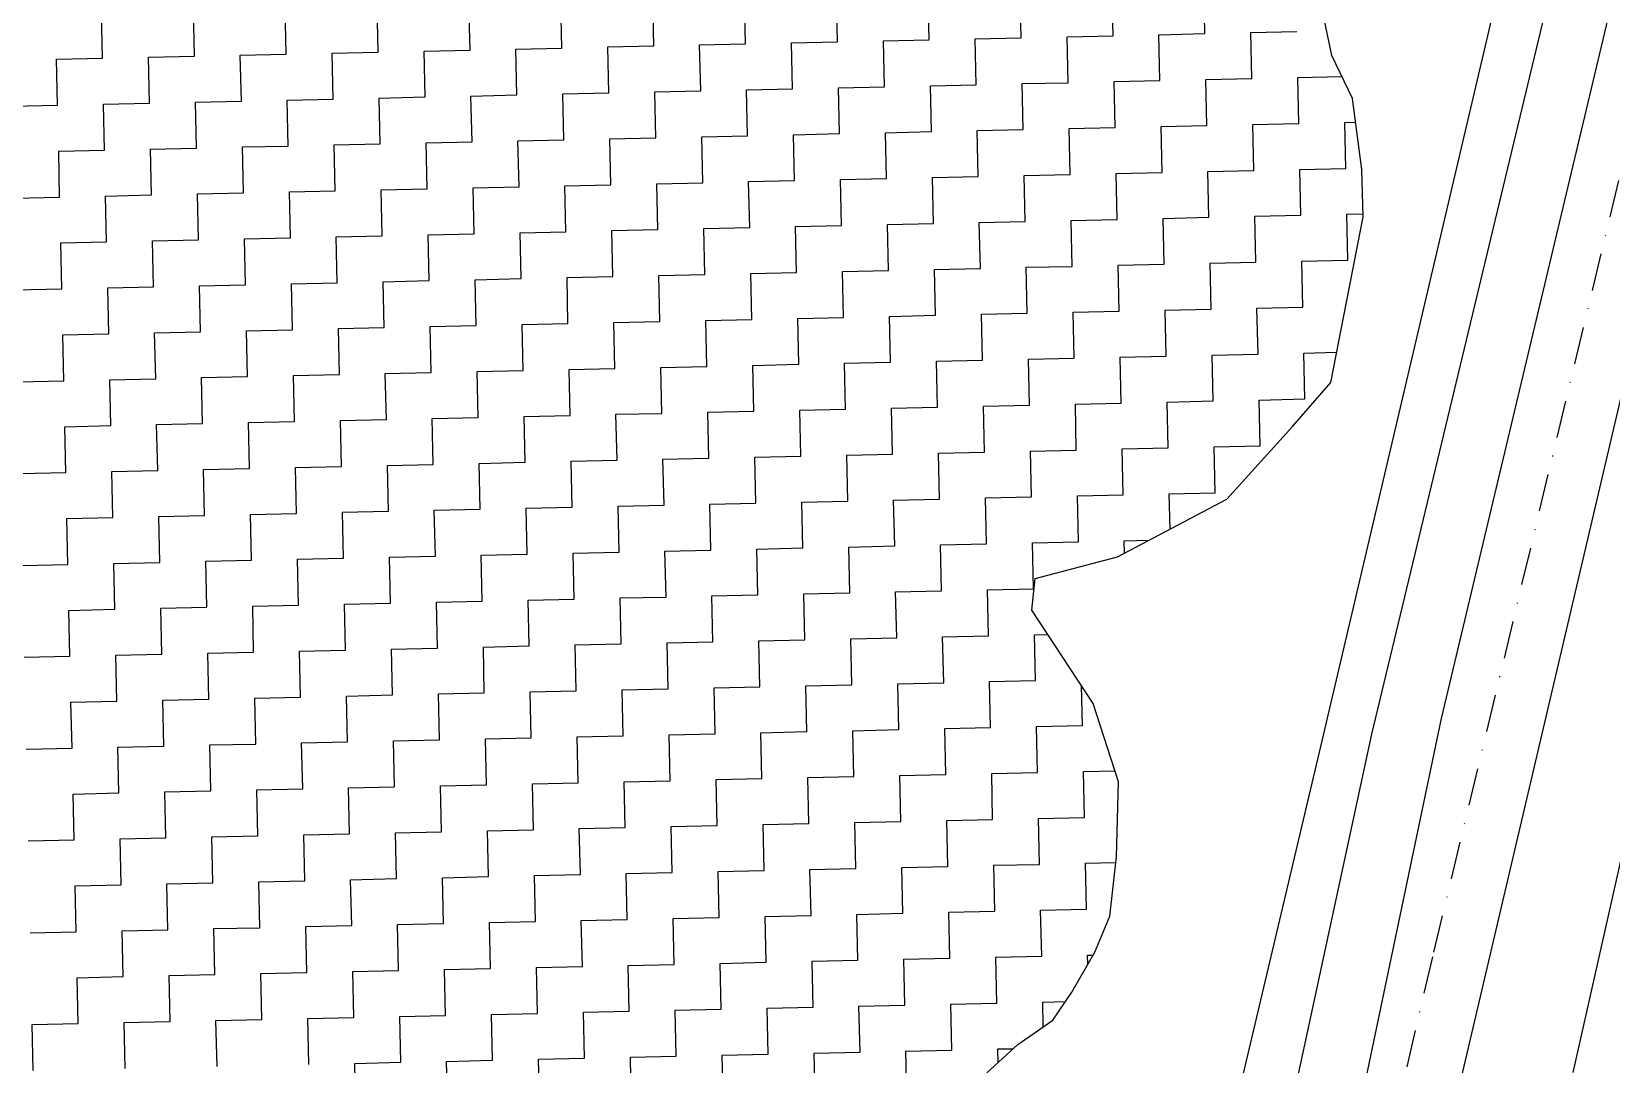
# Model space of a CAD drawing. Header units: metres. Extents: x 281463 to 283423, y 2096851 to 2099007.
# Drawn here: x 282567.7 to 282778.6, y 2097351.1 to 2097489 of the extents above; entities that cross this region are included whole.
import ezdxf

# ---------------------------------------------------------------- set-up
doc = ezdxf.new("R2010")
doc.units = ezdxf.units.M
doc.linetypes.add('DASHDOT', pattern=[1, 0.5, -0.25, 0, -0.25])
for name, color, linetype in [('LINE_WATER', 4, 'Continuous'), ('POLY_HATCH', 12, 'Continuous'), ('POLY_WATER', 4, 'Continuous'), ('V_BOUND_STREAM_LINE', 7, 'DASHDOT')]:
    doc.layers.add(name, color=color, linetype=linetype)

msp = doc.modelspace()

# ---------------------------------------------------------------- linework, layer by layer
at = {"layer": 'LINE_WATER'}
for p, q in [((282746.66, 2097395.16), (282805.41, 2097639.59)), ((282755.97, 2097397.24), (282814.09, 2097641.66)), ((282727.01, 2097214.57), (282806.69, 2097554.22)), ((282740.19, 2097322.08), (282755.97, 2097397.24)), ((282730.85, 2097321.87), (282746.66, 2097395.16))]:
    msp.add_line(p, q, dxfattribs=at)
at = {"layer": 'POLY_HATCH', "linetype": 'Continuous'}
for p, q in [((282687.57, 2097487.89), (282687.43, 2097494.02)), ((282699.84, 2097488.16), (282699.7, 2097494.29)), ((282712.1, 2097488.43), (282711.96, 2097494.57)), ((282724.37, 2097488.71), (282724.23, 2097494.84)), ((282601.72, 2097485.97), (282601.58, 2097492.1)), ((282613.98, 2097486.24), (282613.84, 2097492.37)), ((282626.25, 2097486.52), (282626.11, 2097492.65)), ((282638.51, 2097486.79), (282638.37, 2097492.92)), ((282650.78, 2097487.06), (282650.64, 2097493.2)), ((282663.04, 2097487.34), (282662.9, 2097493.47)), ((282675.31, 2097487.61), (282675.17, 2097493.74)), ((282577.19, 2097485.42), (282577.05, 2097491.55)), ((282589.45, 2097485.69), (282589.31, 2097491.83)), ((282681.44, 2097487.75), (282687.57, 2097487.89)), ((282681.58, 2097481.62), (282681.44, 2097487.75)), ((282693.7, 2097488.02), (282699.84, 2097488.16)), ((282693.84, 2097481.89), (282693.7, 2097488.02)), ((282705.97, 2097488.3), (282712.1, 2097488.43)), ((282706.11, 2097482.16), (282705.97, 2097488.3)), ((282718.23, 2097488.57), (282724.37, 2097488.71)), ((282718.37, 2097482.44), (282718.23, 2097488.57)), ((282730.5, 2097488.85), (282736.63, 2097488.98)), ((282730.64, 2097482.71), (282730.5, 2097488.85)), ((282583.32, 2097485.56), (282589.45, 2097485.69)), ((282595.58, 2097485.83), (282601.72, 2097485.97)), ((282595.72, 2097479.7), (282595.58, 2097485.83)), ((282607.85, 2097486.1), (282613.98, 2097486.24)), ((282607.99, 2097479.97), (282607.85, 2097486.1)), ((282620.11, 2097486.38), (282626.25, 2097486.52)), ((282620.25, 2097480.25), (282620.11, 2097486.38)), ((282632.38, 2097486.65), (282638.51, 2097486.79)), ((282632.52, 2097480.52), (282632.38, 2097486.65)), ((282644.64, 2097486.93), (282650.78, 2097487.06)), ((282644.78, 2097480.79), (282644.64, 2097486.93)), ((282656.91, 2097487.2), (282663.04, 2097487.34)), ((282657.05, 2097481.07), (282656.91, 2097487.2)), ((282669.17, 2097487.47), (282675.31, 2097487.61)), ((282669.31, 2097481.34), (282669.17, 2097487.47)), ((282571.05, 2097485.28), (282577.19, 2097485.42)), ((282571.19, 2097479.15), (282571.05, 2097485.28)), ((282583.46, 2097479.42), (282583.32, 2097485.56)), ((282675.44, 2097481.48), (282681.58, 2097481.62)), ((282675.58, 2097475.35), (282675.44, 2097481.48)), ((282687.71, 2097481.75), (282693.84, 2097481.89)), ((282687.85, 2097475.62), (282687.71, 2097481.75)), ((282699.97, 2097482.03), (282706.11, 2097482.16)), ((282700.11, 2097475.89), (282699.97, 2097482.03)), ((282712.24, 2097482.3), (282718.37, 2097482.44)), ((282712.38, 2097476.17), (282712.24, 2097482.3)), ((282724.5, 2097482.58), (282730.64, 2097482.71)), ((282724.64, 2097476.44), (282724.5, 2097482.58)), ((282736.77, 2097482.85), (282742.65, 2097482.98)), ((282736.91, 2097476.72), (282736.77, 2097482.85)), ((282577.32, 2097479.29), (282583.46, 2097479.42)), ((282577.46, 2097473.15), (282577.32, 2097479.29)), ((282589.59, 2097479.56), (282595.72, 2097479.7)), ((282589.72, 2097473.43), (282589.59, 2097479.56)), ((282601.85, 2097479.83), (282607.99, 2097479.97)), ((282601.99, 2097473.7), (282601.85, 2097479.83)), ((282614.12, 2097480.11), (282620.25, 2097480.25)), ((282614.25, 2097473.98), (282614.12, 2097480.11)), ((282626.38, 2097480.38), (282632.52, 2097480.52)), ((282626.52, 2097474.25), (282626.38, 2097480.38)), ((282638.65, 2097480.66), (282644.78, 2097480.79)), ((282638.79, 2097474.52), (282638.65, 2097480.66)), ((282650.91, 2097480.93), (282657.05, 2097481.07)), ((282651.05, 2097474.8), (282650.91, 2097480.93)), ((282663.18, 2097481.21), (282669.31, 2097481.34)), ((282663.32, 2097475.07), (282663.18, 2097481.21)), ((282565.06, 2097479.01), (282571.19, 2097479.15)), ((282657.18, 2097474.94), (282663.32, 2097475.07)), ((282669.45, 2097475.21), (282675.58, 2097475.35)), ((282669.58, 2097469.08), (282669.45, 2097475.21)), ((282681.71, 2097475.48), (282687.85, 2097475.62)), ((282681.85, 2097469.35), (282681.71, 2097475.48)), ((282693.98, 2097475.76), (282700.11, 2097475.89)), ((282694.11, 2097469.63), (282693.98, 2097475.76)), ((282706.24, 2097476.03), (282712.38, 2097476.17)), ((282706.38, 2097469.9), (282706.24, 2097476.03)), ((282718.51, 2097476.31), (282724.64, 2097476.44)), ((282718.65, 2097470.17), (282718.51, 2097476.31)), ((282730.77, 2097476.58), (282736.91, 2097476.72)), ((282730.91, 2097470.45), (282730.77, 2097476.58)), ((282743.04, 2097476.85), (282744.49, 2097476.89)), ((282743.18, 2097470.72), (282743.04, 2097476.85)), ((282571.33, 2097473.02), (282577.46, 2097473.15)), ((282571.46, 2097466.88), (282571.33, 2097473.02)), ((282583.59, 2097473.29), (282589.72, 2097473.43)), ((282583.73, 2097467.16), (282583.59, 2097473.29)), ((282595.86, 2097473.57), (282601.99, 2097473.7)), ((282595.99, 2097467.43), (282595.86, 2097473.57)), ((282608.12, 2097473.84), (282614.25, 2097473.98)), ((282608.26, 2097467.71), (282608.12, 2097473.84)), ((282620.39, 2097474.11), (282626.52, 2097474.25)), ((282620.52, 2097467.98), (282620.39, 2097474.11)), ((282632.65, 2097474.39), (282638.79, 2097474.52)), ((282632.79, 2097468.25), (282632.65, 2097474.39)), ((282644.92, 2097474.66), (282651.05, 2097474.8)), ((282645.05, 2097468.53), (282644.92, 2097474.66)), ((282657.32, 2097468.8), (282657.18, 2097474.94)), ((282651.19, 2097468.67), (282657.32, 2097468.8)), ((282663.45, 2097468.94), (282669.58, 2097469.08)), ((282663.59, 2097462.81), (282663.45, 2097468.94)), ((282675.72, 2097469.21), (282681.85, 2097469.35)), ((282675.85, 2097463.08), (282675.72, 2097469.21)), ((282687.98, 2097469.49), (282694.11, 2097469.63)), ((282688.12, 2097463.36), (282687.98, 2097469.49)), ((282700.25, 2097469.76), (282706.38, 2097469.9)), ((282700.38, 2097463.63), (282700.25, 2097469.76)), ((282712.51, 2097470.04), (282718.65, 2097470.17)), ((282712.65, 2097463.9), (282712.51, 2097470.04)), ((282724.78, 2097470.31), (282730.91, 2097470.45)), ((282724.91, 2097464.18), (282724.78, 2097470.31)), ((282737.04, 2097470.58), (282743.18, 2097470.72)), ((282737.18, 2097464.45), (282737.04, 2097470.58)), ((282565.33, 2097466.75), (282571.46, 2097466.88)), ((282577.6, 2097467.02), (282583.73, 2097467.16)), ((282577.73, 2097460.89), (282577.6, 2097467.02)), ((282589.86, 2097467.3), (282595.99, 2097467.43)), ((282590, 2097461.16), (282589.86, 2097467.3)), ((282602.13, 2097467.57), (282608.26, 2097467.71)), ((282602.26, 2097461.44), (282602.13, 2097467.57)), ((282614.39, 2097467.84), (282620.52, 2097467.98)), ((282614.53, 2097461.71), (282614.39, 2097467.84)), ((282626.66, 2097468.12), (282632.79, 2097468.25)), ((282626.79, 2097461.99), (282626.66, 2097468.12)), ((282638.92, 2097468.39), (282645.05, 2097468.53)), ((282639.06, 2097462.26), (282638.92, 2097468.39)), ((282651.32, 2097462.53), (282651.19, 2097468.67)), ((282743.31, 2097464.59), (282745.47, 2097464.64)), ((282743.45, 2097458.46), (282743.31, 2097464.59)), ((282645.19, 2097462.4), (282651.32, 2097462.53)), ((282645.33, 2097456.26), (282645.19, 2097462.4)), ((282657.46, 2097462.67), (282663.59, 2097462.81)), ((282657.59, 2097456.54), (282657.46, 2097462.67)), ((282669.72, 2097462.94), (282675.85, 2097463.08)), ((282669.86, 2097456.81), (282669.72, 2097462.94)), ((282681.99, 2097463.22), (282688.12, 2097463.36)), ((282682.12, 2097457.09), (282681.99, 2097463.22)), ((282694.25, 2097463.49), (282700.38, 2097463.63)), ((282694.39, 2097457.36), (282694.25, 2097463.49)), ((282706.52, 2097463.77), (282712.65, 2097463.9)), ((282706.65, 2097457.63), (282706.52, 2097463.77)), ((282718.78, 2097464.04), (282724.91, 2097464.18)), ((282718.92, 2097457.91), (282718.78, 2097464.04)), ((282731.05, 2097464.31), (282737.18, 2097464.45)), ((282731.18, 2097458.18), (282731.05, 2097464.31)), ((282571.6, 2097460.75), (282577.73, 2097460.89)), ((282571.74, 2097454.62), (282571.6, 2097460.75)), ((282583.87, 2097461.03), (282590, 2097461.16)), ((282584, 2097454.89), (282583.87, 2097461.03)), ((282596.13, 2097461.3), (282602.26, 2097461.44)), ((282596.27, 2097455.17), (282596.13, 2097461.3)), ((282608.4, 2097461.57), (282614.53, 2097461.71)), ((282608.53, 2097455.44), (282608.4, 2097461.57)), ((282620.66, 2097461.85), (282626.79, 2097461.99)), ((282620.8, 2097455.72), (282620.66, 2097461.85)), ((282632.93, 2097462.12), (282639.06, 2097462.26)), ((282633.06, 2097455.99), (282632.93, 2097462.12)), ((282725.05, 2097458.05), (282731.18, 2097458.18)), ((282737.32, 2097458.32), (282743.45, 2097458.46)), ((282737.45, 2097452.19), (282737.32, 2097458.32)), ((282639.2, 2097456.13), (282645.33, 2097456.26)), ((282639.33, 2097449.99), (282639.2, 2097456.13)), ((282651.46, 2097456.4), (282657.59, 2097456.54)), ((282651.6, 2097450.27), (282651.46, 2097456.4)), ((282663.73, 2097456.67), (282669.86, 2097456.81)), ((282663.86, 2097450.54), (282663.73, 2097456.67)), ((282675.99, 2097456.95), (282682.12, 2097457.09)), ((282676.13, 2097450.82), (282675.99, 2097456.95)), ((282688.26, 2097457.22), (282694.39, 2097457.36)), ((282688.39, 2097451.09), (282688.26, 2097457.22)), ((282700.52, 2097457.5), (282706.65, 2097457.63)), ((282700.66, 2097451.36), (282700.52, 2097457.5)), ((282712.79, 2097457.77), (282718.92, 2097457.91)), ((282712.92, 2097451.64), (282712.79, 2097457.77)), ((282725.19, 2097451.91), (282725.05, 2097458.05)), ((282565.61, 2097454.48), (282571.74, 2097454.62)), ((282577.87, 2097454.76), (282584, 2097454.89)), ((282578.01, 2097448.62), (282577.87, 2097454.76)), ((282590.14, 2097455.03), (282596.27, 2097455.17)), ((282590.27, 2097448.9), (282590.14, 2097455.03)), ((282602.4, 2097455.3), (282608.53, 2097455.44)), ((282602.54, 2097449.17), (282602.4, 2097455.3)), ((282614.67, 2097455.58), (282620.8, 2097455.72)), ((282614.8, 2097449.45), (282614.67, 2097455.58)), ((282626.93, 2097455.85), (282633.06, 2097455.99)), ((282627.07, 2097449.72), (282626.93, 2097455.85)), ((282719.06, 2097451.78), (282725.19, 2097451.91)), ((282731.32, 2097452.05), (282737.45, 2097452.19)), ((282731.46, 2097445.92), (282731.32, 2097452.05)), ((282620.94, 2097449.58), (282627.07, 2097449.72)), ((282633.2, 2097449.86), (282639.33, 2097449.99)), ((282633.34, 2097443.72), (282633.2, 2097449.86)), ((282645.47, 2097450.13), (282651.6, 2097450.27)), ((282645.6, 2097444), (282645.47, 2097450.13)), ((282657.73, 2097450.41), (282663.86, 2097450.54)), ((282657.87, 2097444.27), (282657.73, 2097450.41)), ((282670, 2097450.68), (282676.13, 2097450.82)), ((282670.13, 2097444.55), (282670, 2097450.68)), ((282682.26, 2097450.95), (282688.39, 2097451.09)), ((282682.4, 2097444.82), (282682.26, 2097450.95)), ((282694.53, 2097451.23), (282700.66, 2097451.36)), ((282694.66, 2097445.1), (282694.53, 2097451.23)), ((282706.79, 2097451.5), (282712.92, 2097451.64)), ((282706.93, 2097445.37), (282706.79, 2097451.5)), ((282719.19, 2097445.64), (282719.06, 2097451.78)), ((282571.88, 2097448.49), (282578.01, 2097448.62)), ((282572.01, 2097442.35), (282571.88, 2097448.49)), ((282584.14, 2097448.76), (282590.27, 2097448.9)), ((282584.28, 2097442.63), (282584.14, 2097448.76)), ((282596.41, 2097449.04), (282602.54, 2097449.17)), ((282596.54, 2097442.9), (282596.41, 2097449.04)), ((282608.67, 2097449.31), (282614.8, 2097449.45)), ((282608.81, 2097443.18), (282608.67, 2097449.31)), ((282621.07, 2097443.45), (282620.94, 2097449.58)), ((282713.06, 2097445.51), (282719.19, 2097445.64)), ((282713.2, 2097439.37), (282713.06, 2097445.51)), ((282725.33, 2097445.78), (282731.46, 2097445.92)), ((282725.46, 2097439.65), (282725.33, 2097445.78)), ((282737.59, 2097446.05), (282741.97, 2097446.15)), ((282737.73, 2097439.92), (282737.59, 2097446.05)), ((282614.94, 2097443.31), (282621.07, 2097443.45)), ((282627.21, 2097443.59), (282633.34, 2097443.72)), ((282627.34, 2097437.46), (282627.21, 2097443.59)), ((282639.47, 2097443.86), (282645.6, 2097444)), ((282639.61, 2097437.73), (282639.47, 2097443.86)), ((282651.74, 2097444.14), (282657.87, 2097444.27)), ((282651.87, 2097438), (282651.74, 2097444.14)), ((282664, 2097444.41), (282670.13, 2097444.55)), ((282664.14, 2097438.28), (282664, 2097444.41)), ((282676.27, 2097444.68), (282682.4, 2097444.82)), ((282676.4, 2097438.55), (282676.27, 2097444.68)), ((282688.53, 2097444.96), (282694.66, 2097445.1)), ((282688.67, 2097438.83), (282688.53, 2097444.96)), ((282700.8, 2097445.23), (282706.93, 2097445.37)), ((282700.93, 2097439.1), (282700.8, 2097445.23)), ((282565.88, 2097442.22), (282572.01, 2097442.35)), ((282578.14, 2097442.49), (282584.28, 2097442.63)), ((282578.28, 2097436.36), (282578.14, 2097442.49)), ((282590.41, 2097442.77), (282596.54, 2097442.9)), ((282590.55, 2097436.63), (282590.41, 2097442.77)), ((282602.68, 2097443.04), (282608.81, 2097443.18)), ((282602.81, 2097436.91), (282602.68, 2097443.04)), ((282615.08, 2097437.18), (282614.94, 2097443.31)), ((282707.07, 2097439.24), (282713.2, 2097439.37)), ((282707.2, 2097433.1), (282707.07, 2097439.24)), ((282719.33, 2097439.51), (282725.46, 2097439.65)), ((282719.47, 2097433.38), (282719.33, 2097439.51)), ((282731.6, 2097439.78), (282737.73, 2097439.92)), ((282731.73, 2097433.65), (282731.6, 2097439.78)), ((282608.94, 2097437.04), (282615.08, 2097437.18)), ((282621.21, 2097437.32), (282627.34, 2097437.46)), ((282621.35, 2097431.19), (282621.21, 2097437.32)), ((282633.47, 2097437.59), (282639.61, 2097437.73)), ((282633.61, 2097431.46), (282633.47, 2097437.59)), ((282645.74, 2097437.87), (282651.87, 2097438)), ((282645.88, 2097431.73), (282645.74, 2097437.87)), ((282658, 2097438.14), (282664.14, 2097438.28)), ((282658.14, 2097432.01), (282658, 2097438.14)), ((282670.27, 2097438.41), (282676.4, 2097438.55)), ((282670.41, 2097432.28), (282670.27, 2097438.41)), ((282682.54, 2097438.69), (282688.67, 2097438.83)), ((282682.67, 2097432.56), (282682.54, 2097438.69)), ((282694.8, 2097438.96), (282700.93, 2097439.1)), ((282694.94, 2097432.83), (282694.8, 2097438.96)), ((282572.15, 2097436.22), (282578.28, 2097436.36)), ((282572.29, 2097430.09), (282572.15, 2097436.22)), ((282584.41, 2097436.5), (282590.55, 2097436.63)), ((282584.55, 2097430.36), (282584.41, 2097436.5)), ((282596.68, 2097436.77), (282602.81, 2097436.91)), ((282596.82, 2097430.64), (282596.68, 2097436.77)), ((282609.08, 2097430.91), (282608.94, 2097437.04)), ((282701.07, 2097432.97), (282707.2, 2097433.1)), ((282701.21, 2097426.83), (282701.07, 2097432.97)), ((282713.33, 2097433.24), (282719.47, 2097433.38)), ((282713.47, 2097427.11), (282713.33, 2097433.24)), ((282725.6, 2097433.52), (282731.73, 2097433.65)), ((282725.74, 2097427.38), (282725.6, 2097433.52)), ((282602.95, 2097430.77), (282609.08, 2097430.91)), ((282603.09, 2097424.64), (282602.95, 2097430.77)), ((282615.21, 2097431.05), (282621.35, 2097431.19)), ((282615.35, 2097424.92), (282615.21, 2097431.05)), ((282627.48, 2097431.32), (282633.61, 2097431.46)), ((282627.62, 2097425.19), (282627.48, 2097431.32)), ((282639.74, 2097431.6), (282645.88, 2097431.73)), ((282639.88, 2097425.46), (282639.74, 2097431.6)), ((282652.01, 2097431.87), (282658.14, 2097432.01)), ((282652.15, 2097425.74), (282652.01, 2097431.87)), ((282664.27, 2097432.14), (282670.41, 2097432.28)), ((282664.41, 2097426.01), (282664.27, 2097432.14)), ((282676.54, 2097432.42), (282682.67, 2097432.56)), ((282676.68, 2097426.29), (282676.54, 2097432.42)), ((282688.8, 2097432.69), (282694.94, 2097432.83)), ((282688.94, 2097426.56), (282688.8, 2097432.69)), ((282566.15, 2097429.95), (282572.29, 2097430.09)), ((282578.42, 2097430.23), (282584.55, 2097430.36)), ((282578.56, 2097424.09), (282578.42, 2097430.23)), ((282590.68, 2097430.5), (282596.82, 2097430.64)), ((282590.82, 2097424.37), (282590.68, 2097430.5)), ((282682.81, 2097426.42), (282688.94, 2097426.56)), ((282695.07, 2097426.7), (282701.21, 2097426.83)), ((282695.21, 2097420.56), (282695.07, 2097426.7)), ((282707.34, 2097426.97), (282713.47, 2097427.11)), ((282707.48, 2097420.84), (282707.34, 2097426.97)), ((282719.6, 2097427.25), (282725.74, 2097427.38)), ((282719.71, 2097422.53), (282719.6, 2097427.25)), ((282596.95, 2097424.5), (282603.09, 2097424.64)), ((282597.09, 2097418.37), (282596.95, 2097424.5)), ((282609.22, 2097424.78), (282615.35, 2097424.92)), ((282609.36, 2097418.65), (282609.22, 2097424.78)), ((282621.48, 2097425.05), (282627.62, 2097425.19)), ((282621.62, 2097418.92), (282621.48, 2097425.05)), ((282633.75, 2097425.33), (282639.88, 2097425.46)), ((282633.89, 2097419.19), (282633.75, 2097425.33)), ((282646.01, 2097425.6), (282652.15, 2097425.74)), ((282646.15, 2097419.47), (282646.01, 2097425.6)), ((282658.28, 2097425.88), (282664.41, 2097426.01)), ((282658.42, 2097419.74), (282658.28, 2097425.88)), ((282670.54, 2097426.15), (282676.68, 2097426.29)), ((282670.68, 2097420.02), (282670.54, 2097426.15)), ((282682.95, 2097420.29), (282682.81, 2097426.42)), ((282572.42, 2097423.96), (282578.56, 2097424.09)), ((282572.56, 2097417.82), (282572.42, 2097423.96)), ((282584.69, 2097424.23), (282590.82, 2097424.37)), ((282584.83, 2097418.1), (282584.69, 2097424.23)), ((282676.81, 2097420.15), (282682.95, 2097420.29)), ((282689.08, 2097420.43), (282695.21, 2097420.56)), ((282689.22, 2097414.3), (282689.08, 2097420.43)), ((282701.34, 2097420.7), (282707.48, 2097420.84)), ((282701.48, 2097414.57), (282701.34, 2097420.7)), ((282713.61, 2097420.98), (282716.9, 2097421.05)), ((282713.65, 2097419.33), (282713.61, 2097420.98)), ((282578.69, 2097417.96), (282584.83, 2097418.1)), ((282590.96, 2097418.24), (282597.09, 2097418.37)), ((282591.1, 2097412.1), (282590.96, 2097418.24)), ((282603.22, 2097418.51), (282609.36, 2097418.65)), ((282603.36, 2097412.38), (282603.22, 2097418.51)), ((282615.49, 2097418.78), (282621.62, 2097418.92)), ((282615.63, 2097412.65), (282615.49, 2097418.78)), ((282627.75, 2097419.06), (282633.89, 2097419.19)), ((282627.89, 2097412.93), (282627.75, 2097419.06)), ((282640.02, 2097419.33), (282646.15, 2097419.47)), ((282640.16, 2097413.2), (282640.02, 2097419.33)), ((282652.28, 2097419.61), (282658.42, 2097419.74)), ((282652.42, 2097413.47), (282652.28, 2097419.61)), ((282664.55, 2097419.88), (282670.68, 2097420.02)), ((282664.69, 2097413.75), (282664.55, 2097419.88)), ((282676.95, 2097414.02), (282676.81, 2097420.15)), ((282566.43, 2097417.69), (282572.56, 2097417.82)), ((282578.83, 2097411.83), (282578.69, 2097417.96)), ((282670.82, 2097413.88), (282676.95, 2097414.02)), ((282670.96, 2097407.75), (282670.82, 2097413.88)), ((282683.08, 2097414.16), (282689.22, 2097414.3)), ((282683.22, 2097408.03), (282683.08, 2097414.16)), ((282695.35, 2097414.43), (282701.48, 2097414.57)), ((282695.49, 2097408.3), (282695.35, 2097414.43)), ((282572.7, 2097411.69), (282578.83, 2097411.83)), ((282584.96, 2097411.97), (282591.1, 2097412.1)), ((282585.1, 2097405.83), (282584.96, 2097411.97)), ((282597.23, 2097412.24), (282603.36, 2097412.38)), ((282597.36, 2097406.11), (282597.23, 2097412.24)), ((282609.49, 2097412.51), (282615.63, 2097412.65)), ((282609.63, 2097406.38), (282609.49, 2097412.51)), ((282621.76, 2097412.79), (282627.89, 2097412.93)), ((282621.89, 2097406.66), (282621.76, 2097412.79)), ((282634.02, 2097413.06), (282640.16, 2097413.2)), ((282634.16, 2097406.93), (282634.02, 2097413.06)), ((282646.29, 2097413.34), (282652.42, 2097413.47)), ((282646.42, 2097407.2), (282646.29, 2097413.34)), ((282658.55, 2097413.61), (282664.69, 2097413.75)), ((282658.69, 2097407.48), (282658.55, 2097413.61)), ((282572.83, 2097405.56), (282572.7, 2097411.69)), ((282664.82, 2097407.61), (282670.96, 2097407.75)), ((282664.96, 2097401.48), (282664.82, 2097407.61)), ((282677.09, 2097407.89), (282683.22, 2097408.03)), ((282677.22, 2097401.76), (282677.09, 2097407.89)), ((282689.35, 2097408.16), (282695.49, 2097408.3)), ((282689.49, 2097402.03), (282689.35, 2097408.16)), ((282701.62, 2097408.44), (282703.4, 2097408.48)), ((282701.75, 2097402.3), (282701.62, 2097408.44)), ((282566.7, 2097405.42), (282572.83, 2097405.56)), ((282578.97, 2097405.7), (282585.1, 2097405.83)), ((282579.1, 2097399.56), (282578.97, 2097405.7)), ((282591.23, 2097405.97), (282597.36, 2097406.11)), ((282591.37, 2097399.84), (282591.23, 2097405.97)), ((282603.5, 2097406.24), (282609.63, 2097406.38)), ((282603.63, 2097400.11), (282603.5, 2097406.24)), ((282615.76, 2097406.52), (282621.89, 2097406.66)), ((282615.9, 2097400.39), (282615.76, 2097406.52)), ((282628.03, 2097406.79), (282634.16, 2097406.93)), ((282628.16, 2097400.66), (282628.03, 2097406.79)), ((282640.29, 2097407.07), (282646.42, 2097407.2)), ((282640.43, 2097400.93), (282640.29, 2097407.07)), ((282652.56, 2097407.34), (282658.69, 2097407.48)), ((282652.69, 2097401.21), (282652.56, 2097407.34)), ((282646.56, 2097401.07), (282652.69, 2097401.21)), ((282658.83, 2097401.35), (282664.96, 2097401.48)), ((282658.96, 2097395.21), (282658.83, 2097401.35)), ((282671.09, 2097401.62), (282677.22, 2097401.76)), ((282671.23, 2097395.49), (282671.09, 2097401.62)), ((282683.36, 2097401.89), (282689.49, 2097402.03)), ((282683.49, 2097395.76), (282683.36, 2097401.89)), ((282695.62, 2097402.17), (282701.75, 2097402.3)), ((282695.76, 2097396.03), (282695.62, 2097402.17)), ((282708.02, 2097396.31), (282707.91, 2097401.61)), ((282572.97, 2097399.43), (282579.1, 2097399.56)), ((282573.11, 2097393.29), (282572.97, 2097399.43)), ((282585.24, 2097399.7), (282591.37, 2097399.84)), ((282585.37, 2097393.57), (282585.24, 2097399.7)), ((282597.5, 2097399.97), (282603.63, 2097400.11)), ((282597.64, 2097393.84), (282597.5, 2097399.97)), ((282609.77, 2097400.25), (282615.9, 2097400.39)), ((282609.9, 2097394.12), (282609.77, 2097400.25)), ((282622.03, 2097400.52), (282628.16, 2097400.66)), ((282622.17, 2097394.39), (282622.03, 2097400.52)), ((282634.3, 2097400.8), (282640.43, 2097400.93)), ((282634.43, 2097394.66), (282634.3, 2097400.8)), ((282646.7, 2097394.94), (282646.56, 2097401.07)), ((282640.57, 2097394.8), (282646.7, 2097394.94)), ((282652.83, 2097395.08), (282658.96, 2097395.21)), ((282652.97, 2097388.94), (282652.83, 2097395.08)), ((282665.1, 2097395.35), (282671.23, 2097395.49)), ((282665.23, 2097389.22), (282665.1, 2097395.35)), ((282677.36, 2097395.62), (282683.49, 2097395.76)), ((282677.5, 2097389.49), (282677.36, 2097395.62)), ((282689.63, 2097395.9), (282695.76, 2097396.03)), ((282689.76, 2097389.77), (282689.63, 2097395.9)), ((282701.89, 2097396.17), (282708.02, 2097396.31)), ((282702.03, 2097390.04), (282701.89, 2097396.17)), ((282566.98, 2097393.16), (282573.11, 2097393.29)), ((282579.24, 2097393.43), (282585.37, 2097393.57)), ((282579.38, 2097387.3), (282579.24, 2097393.43)), ((282591.51, 2097393.71), (282597.64, 2097393.84)), ((282591.64, 2097387.57), (282591.51, 2097393.71)), ((282603.77, 2097393.98), (282609.9, 2097394.12)), ((282603.91, 2097387.85), (282603.77, 2097393.98)), ((282616.04, 2097394.25), (282622.17, 2097394.39)), ((282616.17, 2097388.12), (282616.04, 2097394.25)), ((282628.3, 2097394.53), (282634.43, 2097394.66)), ((282628.44, 2097388.39), (282628.3, 2097394.53)), ((282640.7, 2097388.67), (282640.57, 2097394.8)), ((282634.57, 2097388.53), (282640.7, 2097388.67)), ((282646.84, 2097388.81), (282652.97, 2097388.94)), ((282646.97, 2097382.67), (282646.84, 2097388.81)), ((282659.1, 2097389.08), (282665.23, 2097389.22)), ((282659.24, 2097382.95), (282659.1, 2097389.08)), ((282671.37, 2097389.35), (282677.5, 2097389.49)), ((282671.5, 2097383.22), (282671.37, 2097389.35)), ((282683.63, 2097389.63), (282689.76, 2097389.77)), ((282683.77, 2097383.5), (282683.63, 2097389.63)), ((282695.9, 2097389.9), (282702.03, 2097390.04)), ((282696.03, 2097383.77), (282695.9, 2097389.9)), ((282708.16, 2097390.18), (282712.37, 2097390.27)), ((282708.3, 2097384.04), (282708.16, 2097390.18)), ((282573.25, 2097387.16), (282579.38, 2097387.3)), ((282573.38, 2097381.03), (282573.25, 2097387.16)), ((282585.51, 2097387.44), (282591.64, 2097387.57)), ((282585.65, 2097381.3), (282585.51, 2097387.44)), ((282597.78, 2097387.71), (282603.91, 2097387.85)), ((282597.91, 2097381.58), (282597.78, 2097387.71)), ((282610.04, 2097387.98), (282616.17, 2097388.12)), ((282610.18, 2097381.85), (282610.04, 2097387.98)), ((282622.31, 2097388.26), (282628.44, 2097388.39)), ((282622.44, 2097382.13), (282622.31, 2097388.26)), ((282634.71, 2097382.4), (282634.57, 2097388.53)), ((282628.58, 2097382.26), (282634.71, 2097382.4)), ((282628.71, 2097376.13), (282628.58, 2097382.26)), ((282640.84, 2097382.54), (282646.97, 2097382.67)), ((282640.98, 2097376.4), (282640.84, 2097382.54)), ((282653.11, 2097382.81), (282659.24, 2097382.95)), ((282653.24, 2097376.68), (282653.11, 2097382.81)), ((282665.37, 2097383.08), (282671.5, 2097383.22)), ((282665.51, 2097376.95), (282665.37, 2097383.08)), ((282677.64, 2097383.36), (282683.77, 2097383.5)), ((282677.77, 2097377.23), (282677.64, 2097383.36)), ((282689.9, 2097383.63), (282696.03, 2097383.77)), ((282690.04, 2097377.5), (282689.9, 2097383.63)), ((282702.17, 2097383.91), (282708.3, 2097384.04)), ((282702.3, 2097377.77), (282702.17, 2097383.91)), ((282567.25, 2097380.89), (282573.38, 2097381.03)), ((282579.52, 2097381.17), (282585.65, 2097381.3)), ((282579.65, 2097375.03), (282579.52, 2097381.17)), ((282591.78, 2097381.44), (282597.91, 2097381.58)), ((282591.92, 2097375.31), (282591.78, 2097381.44)), ((282604.05, 2097381.71), (282610.18, 2097381.85)), ((282604.18, 2097375.58), (282604.05, 2097381.71)), ((282616.31, 2097381.99), (282622.44, 2097382.13)), ((282616.45, 2097375.86), (282616.31, 2097381.99)), ((282708.44, 2097377.91), (282712.46, 2097378)), ((282622.58, 2097375.99), (282628.71, 2097376.13)), ((282622.72, 2097369.86), (282622.58, 2097375.99)), ((282634.85, 2097376.27), (282640.98, 2097376.4)), ((282634.98, 2097370.13), (282634.85, 2097376.27)), ((282647.11, 2097376.54), (282653.24, 2097376.68)), ((282647.25, 2097370.41), (282647.11, 2097376.54)), ((282659.38, 2097376.81), (282665.51, 2097376.95)), ((282659.51, 2097370.68), (282659.38, 2097376.81)), ((282671.64, 2097377.09), (282677.77, 2097377.23)), ((282671.78, 2097370.96), (282671.64, 2097377.09)), ((282683.91, 2097377.36), (282690.04, 2097377.5)), ((282684.04, 2097371.23), (282683.91, 2097377.36)), ((282696.17, 2097377.64), (282702.3, 2097377.77)), ((282696.31, 2097371.5), (282696.17, 2097377.64)), ((282708.57, 2097371.78), (282708.44, 2097377.91)), ((282573.52, 2097374.9), (282579.65, 2097375.03)), ((282573.66, 2097368.76), (282573.52, 2097374.9)), ((282585.78, 2097375.17), (282591.92, 2097375.31)), ((282585.92, 2097369.04), (282585.78, 2097375.17)), ((282598.05, 2097375.44), (282604.18, 2097375.58)), ((282598.19, 2097369.31), (282598.05, 2097375.44)), ((282610.31, 2097375.72), (282616.45, 2097375.86)), ((282610.45, 2097369.59), (282610.31, 2097375.72)), ((282702.44, 2097371.64), (282708.57, 2097371.78)), ((282604.32, 2097369.45), (282610.45, 2097369.59)), ((282616.58, 2097369.72), (282622.72, 2097369.86)), ((282616.72, 2097363.59), (282616.58, 2097369.72)), ((282628.85, 2097370), (282634.98, 2097370.13)), ((282628.99, 2097363.86), (282628.85, 2097370)), ((282641.11, 2097370.27), (282647.25, 2097370.41)), ((282641.25, 2097364.14), (282641.11, 2097370.27)), ((282653.38, 2097370.55), (282659.51, 2097370.68)), ((282653.52, 2097364.41), (282653.38, 2097370.55)), ((282665.64, 2097370.82), (282671.78, 2097370.96)), ((282665.78, 2097364.69), (282665.64, 2097370.82)), ((282677.91, 2097371.09), (282684.04, 2097371.23)), ((282678.05, 2097364.96), (282677.91, 2097371.09)), ((282690.17, 2097371.37), (282696.31, 2097371.5)), ((282690.31, 2097365.24), (282690.17, 2097371.37)), ((282702.58, 2097365.51), (282702.44, 2097371.64)), ((282567.52, 2097368.63), (282573.66, 2097368.76)), ((282579.79, 2097368.9), (282585.92, 2097369.04)), ((282579.93, 2097362.77), (282579.79, 2097368.9)), ((282592.05, 2097369.18), (282598.19, 2097369.31)), ((282592.19, 2097363.04), (282592.05, 2097369.18)), ((282604.46, 2097363.32), (282604.32, 2097369.45)), ((282696.44, 2097365.37), (282702.58, 2097365.51)), ((282696.58, 2097359.24), (282696.44, 2097365.37)), ((282708.71, 2097365.65), (282709.44, 2097365.66)), ((282708.74, 2097364.43), (282708.71, 2097365.65)), ((282598.32, 2097363.18), (282604.46, 2097363.32)), ((282610.59, 2097363.45), (282616.72, 2097363.59)), ((282610.73, 2097357.32), (282610.59, 2097363.45)), ((282622.85, 2097363.73), (282628.99, 2097363.86)), ((282622.99, 2097357.6), (282622.85, 2097363.73)), ((282635.12, 2097364), (282641.25, 2097364.14)), ((282635.26, 2097357.87), (282635.12, 2097364)), ((282647.38, 2097364.28), (282653.52, 2097364.41)), ((282647.52, 2097358.14), (282647.38, 2097364.28)), ((282659.65, 2097364.55), (282665.78, 2097364.69)), ((282659.79, 2097358.42), (282659.65, 2097364.55)), ((282671.91, 2097364.82), (282678.05, 2097364.96)), ((282672.05, 2097358.69), (282671.91, 2097364.82)), ((282684.18, 2097365.1), (282690.31, 2097365.24)), ((282684.32, 2097358.97), (282684.18, 2097365.1)), ((282573.79, 2097362.63), (282579.93, 2097362.77)), ((282573.93, 2097356.5), (282573.79, 2097362.63)), ((282586.06, 2097362.91), (282592.19, 2097363.04)), ((282586.2, 2097356.77), (282586.06, 2097362.91)), ((282598.46, 2097357.05), (282598.32, 2097363.18)), ((282690.45, 2097359.1), (282696.58, 2097359.24)), ((282690.59, 2097352.97), (282690.45, 2097359.1)), ((282702.71, 2097359.38), (282705.75, 2097359.44)), ((282702.79, 2097356.07), (282702.71, 2097359.38)), ((282592.33, 2097356.91), (282598.46, 2097357.05)), ((282592.47, 2097350.78), (282592.33, 2097356.91)), ((282604.59, 2097357.18), (282610.73, 2097357.32)), ((282604.73, 2097351.05), (282604.59, 2097357.18)), ((282616.86, 2097357.46), (282622.99, 2097357.6)), ((282617, 2097351.33), (282616.86, 2097357.46)), ((282629.12, 2097357.73), (282635.26, 2097357.87)), ((282629.26, 2097351.6), (282629.12, 2097357.73)), ((282641.39, 2097358.01), (282647.52, 2097358.14)), ((282641.53, 2097351.87), (282641.39, 2097358.01)), ((282653.65, 2097358.28), (282659.79, 2097358.42)), ((282653.79, 2097352.15), (282653.65, 2097358.28)), ((282665.92, 2097358.55), (282672.05, 2097358.69)), ((282666.06, 2097352.42), (282665.92, 2097358.55)), ((282678.18, 2097358.83), (282684.32, 2097358.97)), ((282678.32, 2097352.7), (282678.18, 2097358.83)), ((282567.8, 2097356.36), (282573.93, 2097356.5)), ((282567.94, 2097350.23), (282567.8, 2097356.36)), ((282580.06, 2097356.64), (282586.2, 2097356.77)), ((282580.2, 2097350.5), (282580.06, 2097356.64)), ((282672.19, 2097352.56), (282678.32, 2097352.7)), ((282684.45, 2097352.83), (282690.59, 2097352.97)), ((282684.59, 2097346.7), (282684.45, 2097352.83)), ((282696.72, 2097353.11), (282698.79, 2097353.15)), ((282696.76, 2097351.29), (282696.72, 2097353.11)), ((282610.86, 2097351.19), (282617, 2097351.33)), ((282611, 2097345.06), (282610.86, 2097351.19)), ((282623.13, 2097351.46), (282629.26, 2097351.6)), ((282623.27, 2097345.33), (282623.13, 2097351.46)), ((282635.39, 2097351.74), (282641.53, 2097351.87)), ((282635.53, 2097345.6), (282635.39, 2097351.74)), ((282647.66, 2097352.01), (282653.79, 2097352.15)), ((282647.8, 2097345.88), (282647.66, 2097352.01)), ((282659.92, 2097352.28), (282666.06, 2097352.42)), ((282660.06, 2097346.15), (282659.92, 2097352.28)), ((282672.33, 2097346.43), (282672.19, 2097352.56))]:
    msp.add_line(p, q, dxfattribs=at)
at = {"layer": 'POLY_HATCH'}
for p, q in [((282741.3, 2097485.77), (282740.12, 2097491.54)), ((282744.07, 2097480.04), (282741.3, 2097485.77)), ((282745.33, 2097470.58), (282744.07, 2097480.04)), ((282745.48, 2097464.25), (282745.33, 2097470.58)), ((282741.19, 2097442.14), (282745.48, 2097464.25)), ((282736.05, 2097436.23), (282741.19, 2097442.14)), ((282727.3, 2097426.54), (282736.05, 2097436.23)), ((282712.7, 2097418.84), (282727.3, 2097426.54)), ((282701.69, 2097415.95), (282712.7, 2097418.84)), ((282701.26, 2097411.73), (282701.69, 2097415.95)), ((282709.45, 2097399.26), (282701.26, 2097411.73)), ((282712.85, 2097388.79), (282709.45, 2097399.26)), ((282712.55, 2097378.77), (282712.85, 2097388.79)), ((282711.67, 2097370.84), (282712.55, 2097378.77)), ((282709.66, 2097366.05), (282711.67, 2097370.84)), ((282706.62, 2097360.72), (282709.66, 2097366.05)), ((282704.07, 2097356.97), (282706.62, 2097360.72)), ((282699.39, 2097353.7), (282704.07, 2097356.97)), ((282695.26, 2097349.92), (282699.39, 2097353.7))]:
    msp.add_line(p, q, dxfattribs=at)
at = {"layer": 'POLY_WATER'}
for p, q in [((282739.69, 2097392.73), (282777.53, 2097553.92)), ((282795.1, 2097446.21), (282773.5, 2097349.95)), ((282697.7, 2097215.96), (282739.69, 2097392.73))]:
    msp.add_line(p, q, dxfattribs=at)
at = {"layer": 'V_BOUND_STREAM_LINE', "ltscale": 10}
for p, q in [((282819.62, 2097636.08), (282754.74, 2097365.42)), ((282754.74, 2097365.42), (282718.75, 2097210.66))]:
    msp.add_line(p, q, dxfattribs=at)

doc.saveas('drawing.dxf')
